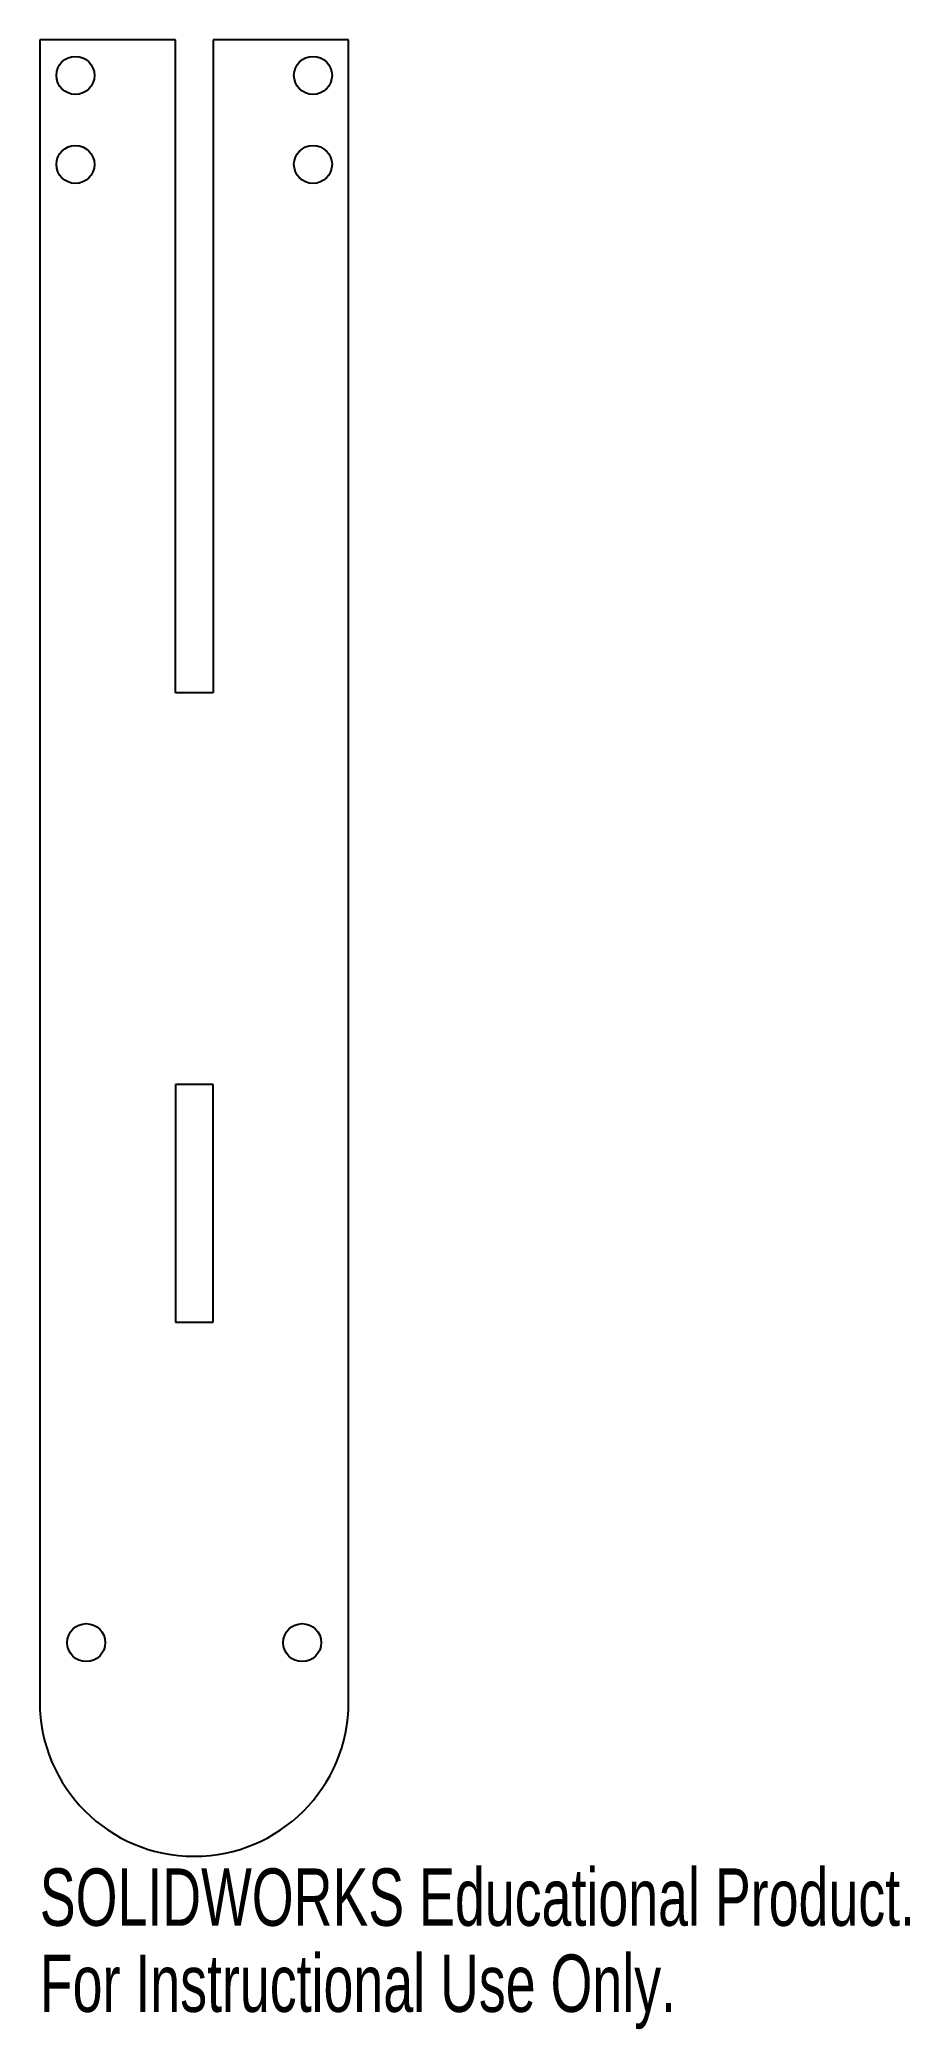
# Model space of a CAD drawing. Header units: millimetres. Extents: x -15 to 59, y -168 to 0.
import ezdxf

# ---------------------------------------------------------------- set-up
doc = ezdxf.new("R2010")
doc.units = ezdxf.units.MM
doc.styles.add('SLDTEXTSTYLE0', font='TXT', dxfattribs={"width": 0.7})

msp = doc.modelspace()

# ---------------------------------------------------------------- linework, layer by layer
at = {"color": 7, "linetype": 'Continuous', "lineweight": 25}
for p, q in [((-3.17, 0), (-14.59, 0)), ((-14.59, 0), (-14.59, -140)), ((-3.17, -55), (-3.17, 0)), ((11.41, 0), (0, 0)), ((0, 0), (0, -55)), ((11.41, -140), (11.41, 0)), ((0, -55), (-3.17, -55)), ((-3.17, -88), (-3.17, -108)), ((0, -88), (-3.17, -88)), ((0, -108), (0, -88)), ((-3.17, -108), (0, -108))]:
    msp.add_line(p, q, dxfattribs=at)
for centre in [(-11.59, -3), (8.41, -3), (-11.59, -10.5), (8.41, -10.5), (-10.68, -135), (7.5, -135)]:
    msp.add_circle(centre, 1.6, dxfattribs=at)
msp.add_arc((-1.59, -140), 13, 180, 0, dxfattribs=at)

# ---------------------------------------------------------------- texts
at = {"color": 7, "linetype": 'Continuous', "char_height": 4.8336, "attachment_point": 1, "style": 'SLDTEXTSTYLE0'}
for s, insert in [('SOLIDWORKS Educational Product.', (-14.59, -154.02)), ('For Instructional Use Only.', (-14.59, -161.27))]:
    msp.add_mtext(s, dxfattribs=dict(at, insert=insert))

doc.saveas('drawing.dxf')
